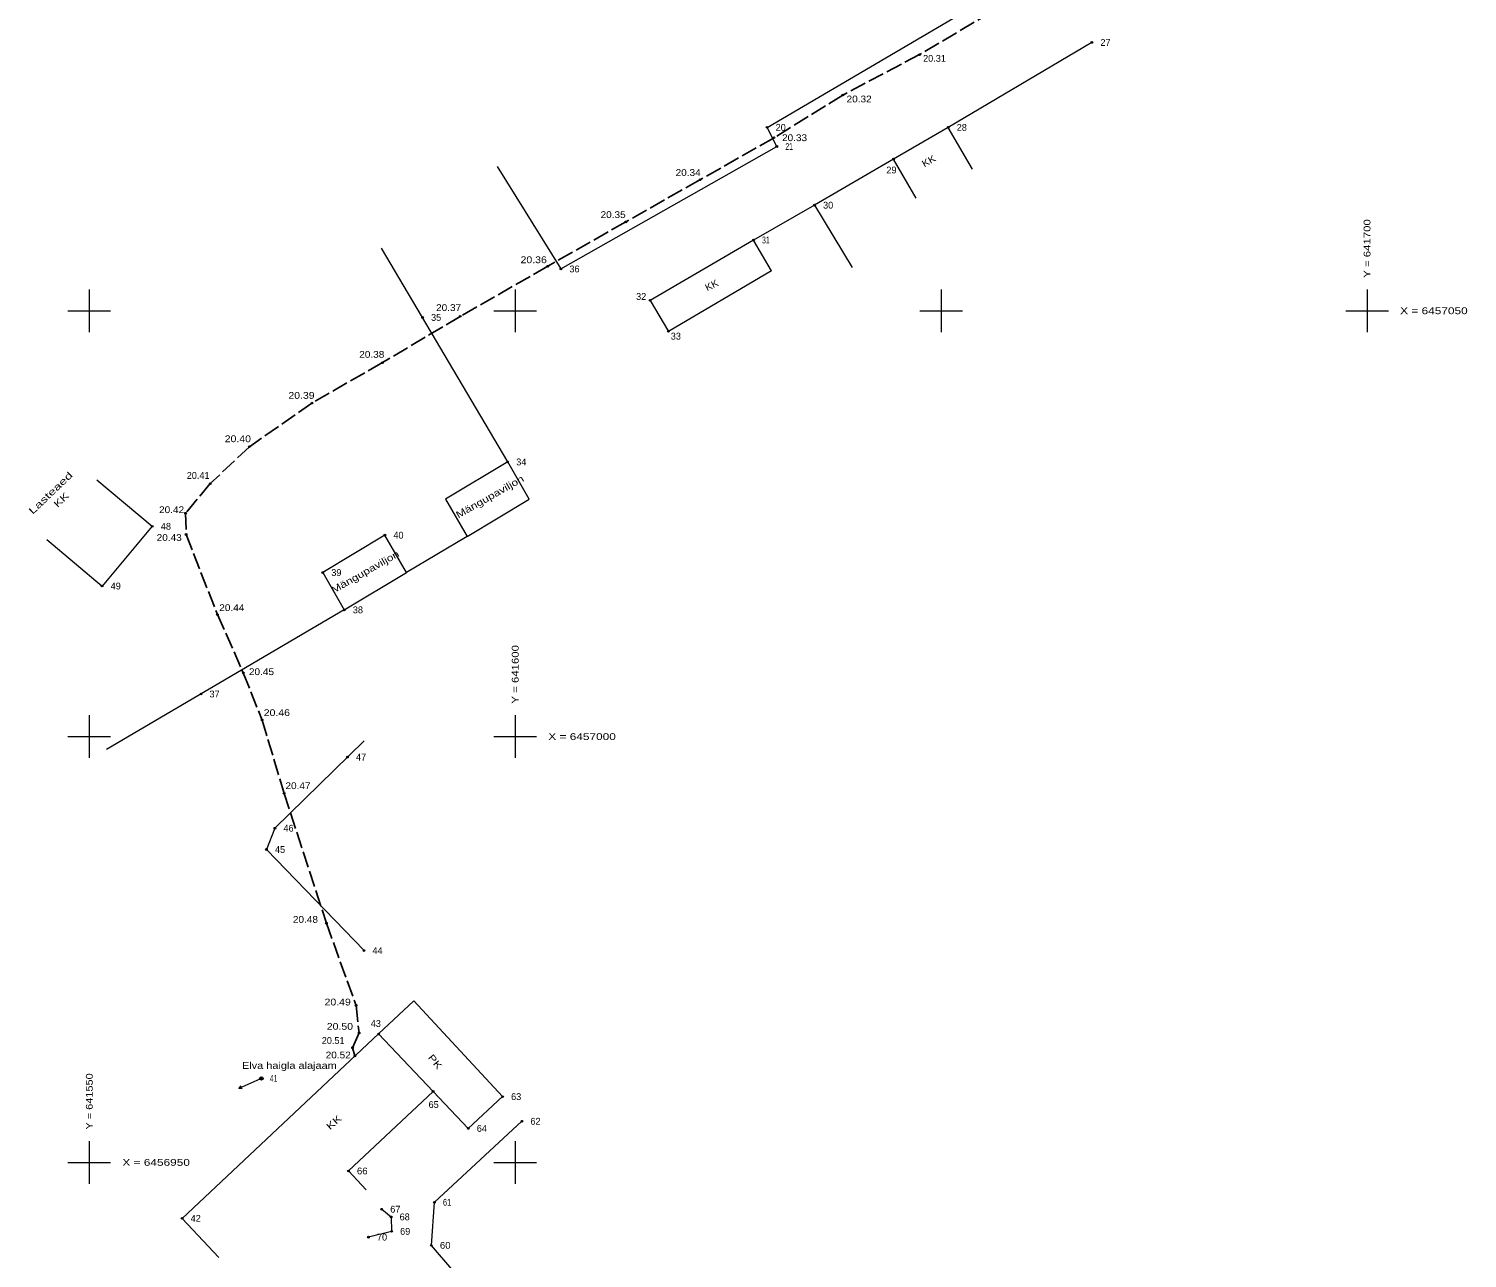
# Model space of a CAD drawing. Extents: x 641543 to 641770, y 6456865 to 6457288.
# Drawn here: x 641542.9 to 641711.8, y 6456938.7 to 6457083.1 of the extents above; entities that cross this region are included whole.
import ezdxf
from ezdxf.enums import TextEntityAlignment as Align

# ---------------------------------------------------------------- set-up
doc = ezdxf.new("R2010")
doc.units = 0
doc.header["$LTSCALE"] = 0.32
doc.header["$PDMODE"] = 32
doc.header["$PDSIZE"] = 0.16
doc.linetypes.add('LONG_DASHED', pattern=[7.5, 6, -1.5])
for name, color, linetype, lineweight in [('1', 7, 'Continuous', 13), ('12', 7, 'Continuous', 13), ('2', 7, 'Continuous', 13), ('20', 7, 'LONG_DASHED', 25), ('28', 7, 'Continuous', 13), ('52', 7, 'Continuous', 13), ('54', 7, 'Continuous', 13), ('57', 7, 'Continuous', 13), ('61', 7, 'Continuous', 13)]:
    doc.layers.add(name, color=color, linetype=linetype, lineweight=lineweight)
doc.layers.add('49', color=7, linetype='Continuous')
doc.layers.add('62', color=7, linetype='Continuous')

msp = doc.modelspace()

# ---------------------------------------------------------------- hatches: boundary and pattern name
at = {"layer": '52'}
for points in [[(641621.79, 6457065.38, 1), (641621.59, 6457065.38, 1)], [(641613.09, 6457060.44, 1), (641612.89, 6457060.44, 1)]]:
    msp.add_hatch(color=256, dxfattribs=at).paths.add_polyline_path(points)
at = {"layer": '54'}
for points in [[(641667.8, 6457081.51, 1), (641667.6, 6457081.51, 1)], [(641647.55, 6457080.08, 1), (641647.35, 6457080.08, 1)], [(641638.55, 6457075.33, 1), (641638.35, 6457075.33, 1)], [(641629.67, 6457071.54, 1), (641629.47, 6457071.54, 1)], [(641650.93, 6457071.53, 1), (641650.73, 6457071.53, 1)], [(641630.48, 6457070.32, 1), (641630.28, 6457070.32, 1)], [(641630.81, 6457069.29, 1), (641630.61, 6457069.29, 1)], [(641644.51, 6457067.81, 1), (641644.31, 6457067.81, 1)], [(641635.24, 6457062.4, 1), (641635.04, 6457062.4, 1)], [(641628.08, 6457058.31, 1), (641627.88, 6457058.31, 1)], [(641603.92, 6457055.23, 1), (641603.72, 6457055.23, 1)], [(641605.46, 6457054.91, 1), (641605.26, 6457054.91, 1)], [(641615.94, 6457051.22, 1), (641615.74, 6457051.22, 1)], [(641589.22, 6457049.22, 1), (641589.02, 6457049.22, 1)], [(641593.65, 6457049.34, 1), (641593.45, 6457049.34, 1)], [(641618.08, 6457047.58, 1), (641617.88, 6457047.58, 1)], [(641584.51, 6457043.91, 1), (641584.31, 6457043.91, 1)], [(641576.24, 6457039.16, 1), (641576.04, 6457039.16, 1)], [(641568.89, 6457034.04, 1), (641568.69, 6457034.04, 1)], [(641599.22, 6457032.25, 1), (641599.02, 6457032.25, 1)], [(641564.31, 6457029.7, 1), (641564.11, 6457029.7, 1)], [(641561.4, 6457026.23, 1), (641561.2, 6457026.23, 1)], [(641557.5, 6457024.69, 1), (641557.3, 6457024.69, 1)], [(641561.47, 6457023.73, 1), (641561.27, 6457023.73, 1)], [(641584.8, 6457023.65, 1), (641584.6, 6457023.65, 1)], [(641577.51, 6457019.26, 1), (641577.31, 6457019.26, 1)], [(641551.61, 6457017.68, 1), (641551.41, 6457017.68, 1)], [(641565.14, 6457014.32, 1), (641564.94, 6457014.32, 1)], [(641580.04, 6457014.88, 1), (641579.84, 6457014.88, 1)], [(641568.18, 6457007.48, 1), (641567.98, 6457007.48, 1)], [(641563.21, 6457005, 1), (641563.01, 6457005, 1)], [(641570.39, 6457001.94, 1), (641570.19, 6457001.94, 1)], [(641580.41, 6456997.59, 1), (641580.21, 6456997.59, 1)], [(641572.97, 6456993.33, 1), (641572.77, 6456993.33, 1)], [(641571.89, 6456989.24, 1), (641571.69, 6456989.24, 1)], [(641570.9, 6456986.74, 1), (641570.7, 6456986.74, 1)], [(641577.94, 6456978.08, 1), (641577.74, 6456978.08, 1)], [(641582.35, 6456974.87, 1), (641582.15, 6456974.87, 1)], [(641581.42, 6456968.43, 1), (641581.22, 6456968.43, 1)], [(641581.77, 6456965.2, 1), (641581.57, 6456965.2, 1)], [(641584.07, 6456965.08, 1), (641583.87, 6456965.08, 1)], [(641581.01, 6456963.46, 1), (641580.81, 6456963.46, 1)], [(641581.28, 6456962.5, 1), (641581.08, 6456962.5, 1)], [(641570.3, 6456959.86, 1), (641570.1, 6456959.86, 1)], [(641590.46, 6456958.33, 1), (641590.26, 6456958.33, 1)], [(641598.62, 6456957.72, 1), (641598.42, 6456957.72, 1)], [(641600.89, 6456954.83, 1), (641600.69, 6456954.83, 1)], [(641594.59, 6456953.99, 1), (641594.39, 6456953.99, 1)], [(641580.52, 6456948.99, 1), (641580.32, 6456948.99, 1)], [(641584.43, 6456944.5, 1), (641584.23, 6456944.5, 1)], [(641590.62, 6456945.31, 1), (641590.42, 6456945.31, 1)], [(641561, 6456943.43, 1), (641560.8, 6456943.43, 1)], [(641585.53, 6456943.6, 1), (641585.33, 6456943.6, 1)], [(641582.87, 6456941.22, 1), (641582.67, 6456941.22, 1)], [(641585.59, 6456941.9, 1), (641585.39, 6456941.9, 1)], [(641590.26, 6456940.26, 1), (641590.06, 6456940.26, 1)]]:
    msp.add_hatch(color=256, dxfattribs=at).paths.add_polyline_path(points)

# ---------------------------------------------------------------- linework, layer by layer
at = {"layer": '1'}
for p, q in [((641650.83, 6457071.53), (641644.41, 6457067.81)), ((641653.67, 6457066.63), (641650.83, 6457071.53)), ((641647.08, 6457063.21), (641644.41, 6457067.81)), ((641630.09, 6457054.7), (641627.98, 6457058.31)), ((641630.09, 6457054.7), (641617.98, 6457047.58)), ((641545, 6457023.15), (641551.51, 6457017.68)), ((641588.1, 6456968.98), (641598.52, 6456957.72)), ((641598.52, 6456957.72), (641594.49, 6456953.99)), ((641582.51, 6456946.76), (641580.42, 6456948.99)), ((641565.2, 6456938.85), (641560.9, 6456943.43))]:
    msp.add_line(p, q, dxfattribs=at)
for points in [[(641627.98, 6457058.31), (641615.84, 6457051.22), (641617.98, 6457047.58)], [(641599.12, 6457032.25), (641591.83, 6457027.86), (641594.36, 6457023.48)], [(641594.36, 6457023.48), (641601.65, 6457027.87), (641599.12, 6457032.25)], [(641550.89, 6457030.16), (641557.4, 6457024.69), (641551.51, 6457017.68)], [(641584.7, 6457023.65), (641577.41, 6457019.26), (641579.94, 6457014.88)], [(641579.94, 6457014.88), (641587.23, 6457019.27), (641584.7, 6457023.65)], [(641590.36, 6456958.33), (641583.97, 6456965.08), (641560.9, 6456943.43)], [(641594.49, 6456953.99), (641590.36, 6456958.33), (641580.42, 6456948.99)]]:
    msp.add_lwpolyline(points, dxfattribs=at)
at = {"layer": '12'}
msp.add_line((641570.02, 6456959.78), (641567.56, 6456958.66), dxfattribs=at)
msp.add_lwpolyline([(641567.96, 6456958.65), (641567.56, 6456958.66), (641567.82, 6456958.98)], dxfattribs=at)
msp.add_circle((641570.2, 6456959.86), 0.2, dxfattribs=at)
at = {"layer": '2'}
msp.add_lwpolyline([(641584.33, 6456944.5), (641585.43, 6456943.6), (641585.49, 6456941.9), (641582.77, 6456941.22)], dxfattribs=at)
at = {"layer": '20'}
msp.add_lwpolyline([(641655.95, 6457085.09), (641647.45, 6457080.08), (641638.45, 6457075.33), (641630.38, 6457070.32), (641621.69, 6457065.38), (641612.99, 6457060.44), (641603.82, 6457055.23), (641593.55, 6457049.34), (641584.41, 6457043.91), (641576.14, 6457039.16), (641568.79, 6457034.04), (641564.21, 6457029.7), (641561.3, 6457026.23), (641561.37, 6457023.73), (641565.04, 6457014.32), (641568.08, 6457007.48), (641570.29, 6457001.94), (641572.87, 6456993.33), (641577.84, 6456978.08), (641581.32, 6456968.43), (641581.67, 6456965.2), (641580.91, 6456963.46), (641581.18, 6456962.5)], dxfattribs=at)
msp.add_lwpolyline([(641655.95, 6457085.09), (641647.45, 6457080.08), (641638.45, 6457075.33), (641630.38, 6457070.32), (641621.69, 6457065.38), (641612.99, 6457060.44), (641603.82, 6457055.23), (641593.55, 6457049.34), (641584.41, 6457043.91), (641576.14, 6457039.16), (641568.79, 6457034.04), (641564.21, 6457029.7), (641561.3, 6457026.23), (641561.37, 6457023.73), (641565.04, 6457014.32), (641568.08, 6457007.48), (641570.29, 6457001.94), (641572.87, 6456993.33), (641577.84, 6456978.08), (641581.32, 6456968.43), (641581.67, 6456965.2), (641580.91, 6456963.46), (641581.18, 6456962.5)], dxfattribs=at)
at = {"layer": '28'}
for p, q in [((641667.7, 6457081.51), (641650.83, 6457071.53)), ((641635.14, 6457062.4), (641639.54, 6457055.07)), ((641599.12, 6457032.25), (641584.32, 6457057.37)), ((641594.36, 6457023.48), (641587.23, 6457019.27)), ((641579.94, 6457014.88), (641552.04, 6456998.5))]:
    msp.add_line(p, q, dxfattribs=at)
for points in [[(641597.89, 6457066.93), (641605.36, 6457054.91), (641630.71, 6457069.29), (641629.57, 6457071.54), (641663.49, 6457091.47)], [(641644.41, 6457067.81), (641635.14, 6457062.4), (641627.98, 6457058.31)], [(641582.28, 6456999.52), (641571.79, 6456989.24), (641570.8, 6456986.74), (641582.25, 6456974.87)], [(641594.72, 6456934.95), (641590.16, 6456940.26), (641590.52, 6456945.31), (641600.79, 6456954.83)]]:
    msp.add_lwpolyline(points, dxfattribs=at)
at = {"layer": '52'}
for centre in [(641621.69, 6457065.38), (641612.99, 6457060.44)]:
    msp.add_circle(centre, 0.1, dxfattribs=at)
for p in [(641621.69, 6457065.38), (641612.99, 6457060.44)]:
    msp.add_point(p, dxfattribs=at)
at = {"layer": '54'}
for centre in [(641667.7, 6457081.51), (641647.45, 6457080.08), (641638.45, 6457075.33), (641629.57, 6457071.54), (641650.83, 6457071.53), (641630.38, 6457070.32), (641630.71, 6457069.29), (641644.41, 6457067.81), (641635.14, 6457062.4), (641627.98, 6457058.31), (641603.82, 6457055.23), (641605.36, 6457054.91), (641615.84, 6457051.22), (641589.12, 6457049.22), (641593.55, 6457049.34), (641617.98, 6457047.58), (641584.41, 6457043.91), (641576.14, 6457039.16), (641568.79, 6457034.04), (641599.12, 6457032.25), (641564.21, 6457029.7), (641561.3, 6457026.23), (641557.4, 6457024.69), (641561.37, 6457023.73), (641584.7, 6457023.65), (641577.41, 6457019.26), (641551.51, 6457017.68), (641565.04, 6457014.32), (641579.94, 6457014.88), (641568.08, 6457007.48), (641563.11, 6457005), (641570.29, 6457001.94), (641580.31, 6456997.59), (641572.87, 6456993.33), (641571.79, 6456989.24), (641570.8, 6456986.74), (641577.84, 6456978.08), (641582.25, 6456974.87), (641581.32, 6456968.43), (641581.67, 6456965.2), (641583.97, 6456965.08), (641580.91, 6456963.46), (641581.18, 6456962.5), (641570.2, 6456959.86), (641590.36, 6456958.33), (641598.52, 6456957.72), (641600.79, 6456954.83), (641594.49, 6456953.99), (641580.42, 6456948.99), (641584.33, 6456944.5), (641590.52, 6456945.31), (641560.9, 6456943.43), (641585.43, 6456943.6), (641582.77, 6456941.22), (641585.49, 6456941.9), (641590.16, 6456940.26)]:
    msp.add_circle(centre, 0.1, dxfattribs=at)
for p in [(641667.7, 6457081.51), (641647.45, 6457080.08), (641638.45, 6457075.33), (641629.57, 6457071.54), (641650.83, 6457071.53), (641630.38, 6457070.32), (641630.71, 6457069.29), (641644.41, 6457067.81), (641635.14, 6457062.4), (641627.98, 6457058.31), (641603.82, 6457055.23), (641605.36, 6457054.91), (641615.84, 6457051.22), (641589.12, 6457049.22), (641593.55, 6457049.34), (641617.98, 6457047.58), (641584.41, 6457043.91), (641576.14, 6457039.16), (641568.79, 6457034.04), (641599.12, 6457032.25), (641564.21, 6457029.7), (641561.3, 6457026.23), (641557.4, 6457024.69), (641561.37, 6457023.73), (641584.7, 6457023.65), (641577.41, 6457019.26), (641551.51, 6457017.68), (641565.04, 6457014.32), (641579.94, 6457014.88), (641568.08, 6457007.48), (641563.11, 6457005), (641570.29, 6457001.94), (641580.31, 6456997.59), (641572.87, 6456993.33), (641571.79, 6456989.24), (641570.8, 6456986.74), (641577.84, 6456978.08), (641582.25, 6456974.87), (641581.32, 6456968.43), (641581.67, 6456965.2), (641583.97, 6456965.08), (641580.91, 6456963.46), (641581.18, 6456962.5), (641570.2, 6456959.86), (641590.36, 6456958.33), (641598.52, 6456957.72), (641600.79, 6456954.83), (641594.49, 6456953.99), (641580.42, 6456948.99), (641584.33, 6456944.5), (641590.52, 6456945.31), (641560.9, 6456943.43), (641585.43, 6456943.6), (641582.77, 6456941.22), (641585.49, 6456941.9), (641590.16, 6456940.26)]:
    msp.add_point(p, dxfattribs=at)
at = {"layer": '57'}
msp.add_line((641588.1, 6456968.98), (641583.97, 6456965.08), dxfattribs=at)
at = {"layer": '61'}
for p, q in [((641550, 6457052.5), (641550, 6457047.5)), ((641600, 6457052.5), (641600, 6457047.5)), ((641600, 6457052.5), (641600, 6457047.5)), ((641650, 6457052.5), (641650, 6457047.5)), ((641700, 6457052.5), (641700, 6457047.5)), ((641700, 6457052.5), (641700, 6457047.5)), ((641547.5, 6457050), (641552.5, 6457050)), ((641597.5, 6457050), (641602.5, 6457050)), ((641597.5, 6457050), (641602.5, 6457050)), ((641647.5, 6457050), (641652.5, 6457050)), ((641697.5, 6457050), (641702.5, 6457050)), ((641697.5, 6457050), (641702.5, 6457050)), ((641550, 6457002.5), (641550, 6456997.5)), ((641600, 6457002.5), (641600, 6456997.5)), ((641547.5, 6457000), (641552.5, 6457000)), ((641597.5, 6457000), (641602.5, 6457000)), ((641550, 6456952.5), (641550, 6456947.5)), ((641600, 6456952.5), (641600, 6456947.5)), ((641547.5, 6456950), (641552.5, 6456950)), ((641597.5, 6456950), (641602.5, 6456950))]:
    msp.add_line(p, q, dxfattribs=at)

# ---------------------------------------------------------------- texts
at = {"layer": '49'}
for s, p in [('20.31', (641647.88, 6457079.24)), ('20.41', (641561.44, 6457030.26)), ('20.51', (641577.29, 6456963.91))]:
    msp.add_text(s, height=0.8, dxfattribs=at).set_placement(p)
for s, width, p in [('20.32', 1.1, (641638.9, 6457074.47)), ('20.33', 1.1, (641631.32, 6457069.92)), ('20.34', 1.1, (641618.83, 6457065.83)), ('20.35', 1.1, (641610.02, 6457060.89)), ('20.36', 1.15, (641600.63, 6457055.59)), ('20.37', 1.1, (641590.71, 6457049.97)), ('20.38', 1.1, (641581.69, 6457044.48)), ('20.39', 1.15, (641573.37, 6457039.66)), ('20.40', 1.15, (641565.9, 6457034.57)), ('20.42', 1.1, (641558.19, 6457026.24)), ('20.43', 1.1, (641557.91, 6457022.97)), ('20.44', 1.1, (641565.26, 6457014.74)), ('20.45', 1.1, (641568.74, 6457007.22)), ('20.46', 1.15, (641570.48, 6457002.41)), ('20.47', 1.1, (641573.03, 6456993.83)), ('20.48', 1.1, (641573.9, 6456978.13)), ('20.49', 1.15, (641577.62, 6456968.43)), ('20.50', 1.15, (641577.88, 6456965.57)), ('20.52', 1.1, (641577.75, 6456962.21))]:
    msp.add_text(s, height=0.8, dxfattribs=dict(at, width=width)).set_placement(p)
at = {"layer": '57'}
for s, rotation, width, p in [('KK', 29.604, 1.15, (641648.74, 6457067.24)), ('KK', 26.949, 1.1, (641623.24, 6457052.65)), ('Lasteaed', 43.773, 1.5, (641545.74, 6457028.32)), ('Mängupaviljon', 29.61, 1.3, (641597.22, 6457027.83)), ('KK', 43.773, 1.35, (641546.98, 6457027.5)), ('Mängupaviljon', 29.61, 1.3, (641582.58, 6457019)), ('PK', 308.774, 1.3, (641590.29, 6456961.57)), ('KK', 41.438, 1.35, (641578.98, 6456954.4))]:
    msp.add_text(s, height=0.8, rotation=rotation, dxfattribs=dict(at, width=width)).set_placement(p, align=Align.CENTER)
for s, width, p in [(' Y = 641700', 1.25, (641700.4, 6457053.5)), (' Y = 641600', 1.25, (641600.4, 6457003.5)), (' Y = 641550', 1.2, (641550.4, 6456953.5))]:
    msp.add_text(s, height=0.8, rotation=90, dxfattribs=dict(at, width=width)).set_placement(p)
at = {"layer": '57', "width": 1.3}
for s, p in [(' X = 6457050', (641703.5, 6457049.6)), (' X = 6457000', (641603.5, 6456999.6)), (' X = 6456950', (641553.5, 6456949.6))]:
    msp.add_text(s, height=0.8, dxfattribs=at).set_placement(p)
at = {"layer": '57', "width": 1.2}
msp.add_text('Elva haigla alajaam', height=0.8, dxfattribs=at).set_placement((641573.49, 6456960.98), align=Align.CENTER)
at = {"layer": '62'}
for s, p in [('27', (641668.7, 6457081.11)), ('20', (641630.57, 6457071.14)), ('28', (641651.83, 6457071.13)), ('29', (641643.57, 6457066.13)), ('30', (641636.14, 6457062)), ('36', (641606.36, 6457054.51)), ('32', (641614.19, 6457051.28)), ('35', (641590.12, 6457048.82)), ('33', (641618.26, 6457046.62)), ('34', (641600.12, 6457031.85)), ('48', (641558.4, 6457024.29)), ('40', (641585.7, 6457023.25)), ('39', (641578.41, 6457018.86)), ('49', (641552.51, 6457017.28)), ('38', (641580.94, 6457014.48)), ('37', (641564.11, 6457004.6)), ('47', (641581.31, 6456997.19)), ('46', (641572.79, 6456988.84)), ('45', (641571.8, 6456986.34)), ('44', (641583.24, 6456974.47)), ('43', (641583.04, 6456965.91)), ('63', (641599.52, 6456957.32)), ('65', (641589.83, 6456956.39)), ('64', (641595.49, 6456953.59)), ('62', (641601.79, 6456954.43)), ('67', (641585.33, 6456944.1)), ('42', (641561.9, 6456943.03)), ('68', (641586.43, 6456943.2)), ('70', (641583.77, 6456940.82)), ('69', (641586.49, 6456941.5))]:
    msp.add_text(s, height=0.8, dxfattribs=at).set_placement(p)
for s, width, p in [('21', 0.6, (641631.71, 6457068.89)), ('31', 0.6, (641628.98, 6457057.91)), ('41', 0.6, (641571.2, 6456959.46)), ('66', 1.05, (641581.42, 6456948.59)), ('61', 0.65, (641591.52, 6456944.91)), ('60', 1.05, (641591.16, 6456939.86))]:
    msp.add_text(s, height=0.8, dxfattribs=dict(at, width=width)).set_placement(p)

doc.saveas('drawing.dxf')
